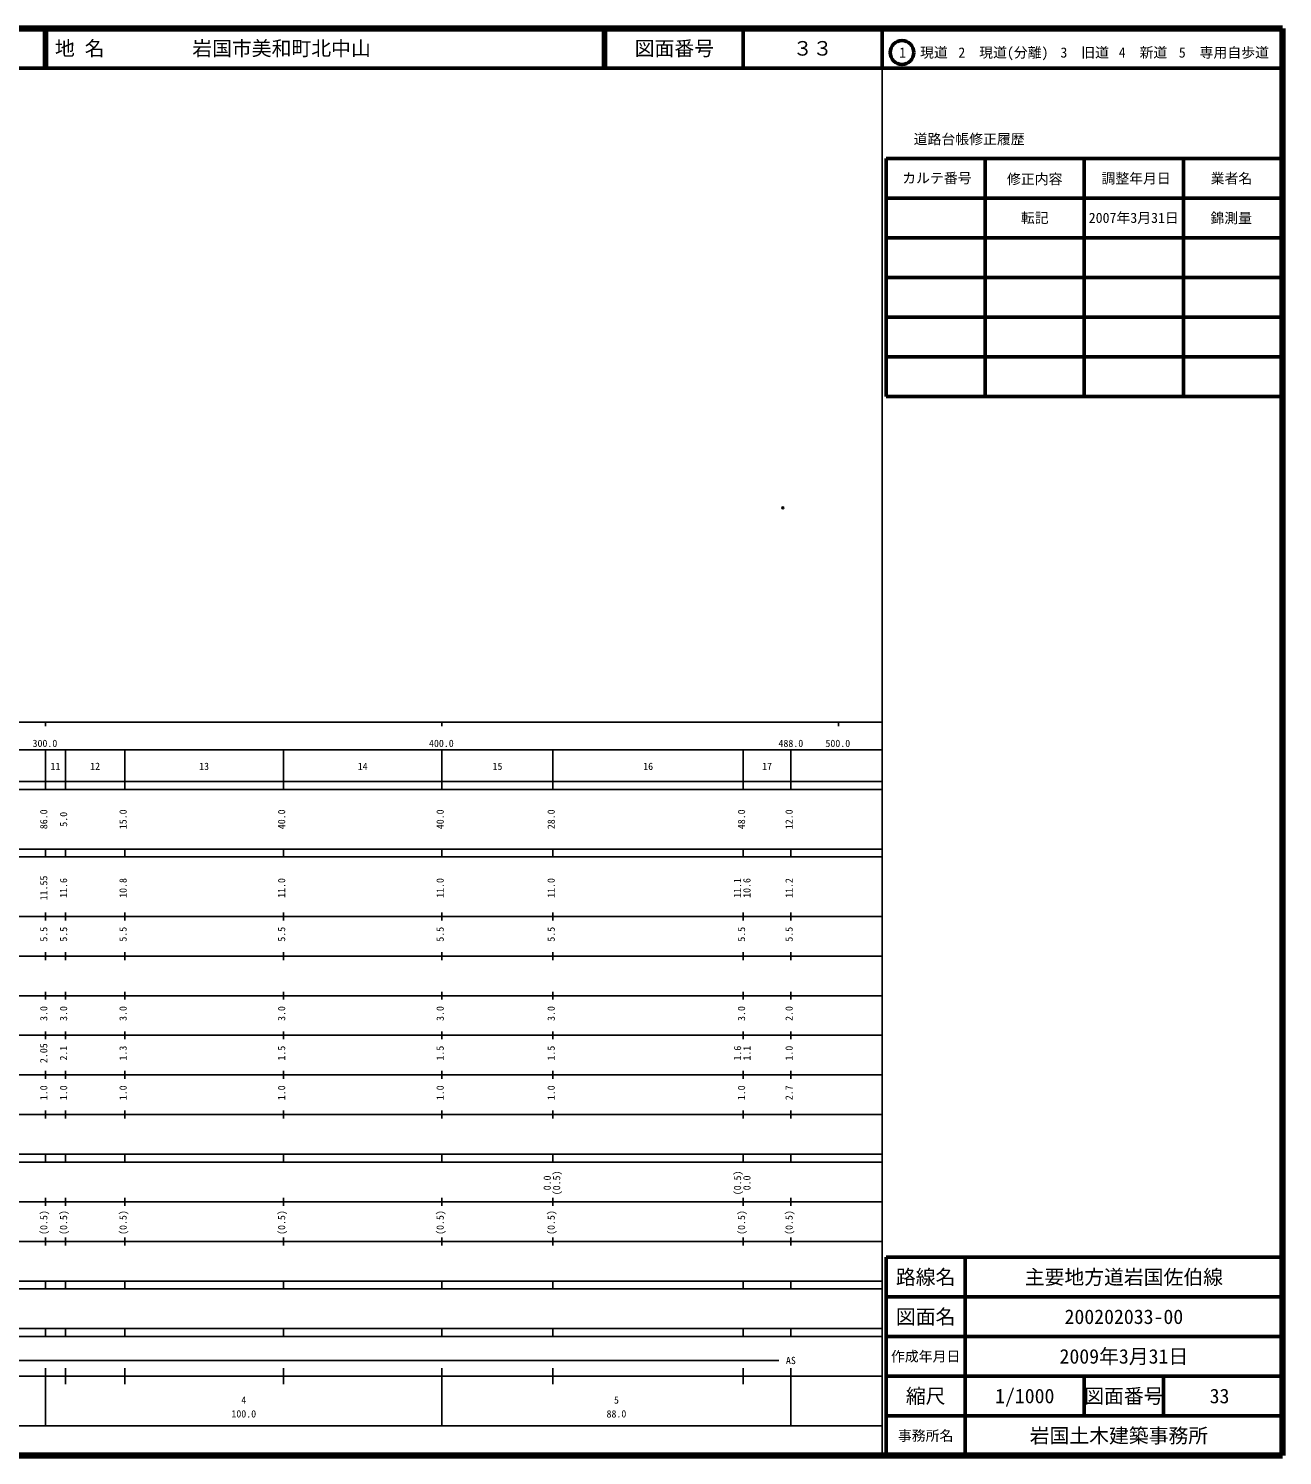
# Model space of a CAD drawing. Units: millimetres on the paper. Extents: x 40 to 680, y 20 to 380.
# Drawn here: x 363.7 to 680, y 20 to 380 of the extents above; entities that cross this region are included whole.
import ezdxf
from ezdxf.enums import TextEntityAlignment as Align

# ---------------------------------------------------------------- set-up
doc = ezdxf.new("R2010")
doc.units = ezdxf.units.MM
doc.header["$PDMODE"] = 32
doc.header["$PDSIZE"] = 0.5
doc.layers.add('M-OTRS', color=6, linetype='Continuous')
doc.layers.add('M-TTL-TXT', color=7, linetype='Continuous')
for name, color, linetype, lineweight in [('M-TTL', 2, 'Continuous', 140), ('M-TTL-BAND', 7, 'Continuous', 25), ('M-TTL-FRAM', 2, 'Continuous', 50), ('M-TTL-LINE', 7, 'Continuous', 50)]:
    doc.layers.add(name, color=color, linetype=linetype, lineweight=lineweight)
doc.styles.add('ＭＳ ゴシック', font='')
doc.styles.get('ＭＳ ゴシック').set_extended_font_data('MS Gothic')

msp = doc.modelspace()

# ---------------------------------------------------------------- linework, layer by layer
at = {"layer": 'M-OTRS'}
msp.add_point((553.958, 259.104), dxfattribs=at)
at = {"layer": 'M-TTL'}
for p, q in [((680, 380), (40, 380)), ((680, 20), (680, 380)), ((40, 20), (680, 20))]:
    msp.add_line(p, q, dxfattribs=at)
at = {"layer": 'M-TTL-BAND'}
for p, q in [((579, 20), (579, 370)), ((40, 205), (579, 205)), ((368, 205), (368, 204)), ((468, 205), (468, 204)), ((568, 205), (568, 204)), ((68, 198), (579, 198)), ((368, 188), (368, 198)), ((373, 188), (373, 198)), ((388, 188), (388, 198)), ((428, 188), (428, 198)), ((468, 188), (468, 198)), ((496, 188), (496, 198)), ((544, 188), (544, 198)), ((556, 188), (556, 198)), ((40, 190), (579, 190)), ((40, 188), (579, 188)), ((40, 173), (579, 173)), ((368, 171), (368, 173)), ((373, 171), (373, 173)), ((388, 171), (388, 173)), ((428, 171), (428, 173)), ((468, 171), (468, 173)), ((496, 171), (496, 173)), ((544, 171), (544, 173)), ((556, 171), (556, 173)), ((40, 171), (579, 171)), ((40, 156), (579, 156)), ((368, 155), (368, 157)), ((373, 155), (373, 157)), ((388, 155), (388, 157)), ((428, 155), (428, 157)), ((468, 155), (468, 157)), ((496, 155), (496, 157)), ((544, 155), (544, 157)), ((556, 155), (556, 157)), ((46, 146), (579, 146)), ((368, 145), (368, 147)), ((373, 145), (373, 147)), ((388, 145), (388, 147)), ((428, 145), (428, 147)), ((468, 145), (468, 147)), ((496, 145), (496, 147)), ((544, 145), (544, 147)), ((556, 145), (556, 147)), ((368, 135), (368, 137)), ((373, 135), (373, 137)), ((388, 135), (388, 137)), ((428, 135), (428, 137)), ((468, 135), (468, 137)), ((496, 135), (496, 137)), ((544, 135), (544, 137)), ((556, 135), (556, 137)), ((52, 136), (579, 136)), ((46, 126), (579, 126)), ((368, 125), (368, 127)), ((373, 125), (373, 127)), ((388, 125), (388, 127)), ((428, 125), (428, 127)), ((468, 125), (468, 127)), ((496, 125), (496, 127)), ((544, 125), (544, 127)), ((556, 125), (556, 127)), ((52, 116), (579, 116)), ((368, 115), (368, 117)), ((373, 115), (373, 117)), ((388, 115), (388, 117)), ((428, 115), (428, 117)), ((468, 115), (468, 117)), ((496, 115), (496, 117)), ((544, 115), (544, 117)), ((556, 115), (556, 117)), ((46, 106), (579, 106)), ((368, 105), (368, 107)), ((373, 105), (373, 107)), ((388, 105), (388, 107)), ((428, 105), (428, 107)), ((468, 105), (468, 107)), ((496, 105), (496, 107)), ((544, 105), (544, 107)), ((556, 105), (556, 107)), ((40, 96), (579, 96)), ((40, 94), (579, 94)), ((368, 94), (368, 96)), ((373, 94), (373, 96)), ((388, 94), (388, 96)), ((428, 94), (428, 96)), ((468, 94), (468, 96)), ((496, 94), (496, 96)), ((544, 94), (544, 96)), ((556, 94), (556, 96)), ((49, 84), (579, 84)), ((368, 83), (368, 85)), ((373, 83), (373, 85)), ((388, 83), (388, 85)), ((428, 83), (428, 85)), ((468, 83), (468, 85)), ((496, 83), (496, 85)), ((544, 83), (544, 85)), ((556, 83), (556, 85)), ((40, 74), (579, 74)), ((368, 73), (368, 75)), ((373, 73), (373, 75)), ((388, 73), (388, 75)), ((428, 73), (428, 75)), ((468, 73), (468, 75)), ((496, 73), (496, 75)), ((544, 73), (544, 75)), ((556, 73), (556, 75)), ((40, 64), (579, 64)), ((40, 62), (579, 62)), ((368, 62), (368, 64)), ((373, 62), (373, 64)), ((388, 62), (388, 64)), ((428, 62), (428, 64)), ((468, 62), (468, 64)), ((496, 62), (496, 64)), ((544, 62), (544, 64)), ((556, 62), (556, 64)), ((40, 52), (579, 52)), ((368, 50), (368, 52)), ((373, 50), (373, 52)), ((388, 50), (388, 52)), ((428, 50), (428, 52)), ((468, 50), (468, 52)), ((496, 50), (496, 52)), ((544, 50), (544, 52)), ((556, 50), (556, 52)), ((40, 50), (579, 50)), ((71, 44), (553, 44)), ((40, 40), (579, 40)), ((368, 27.5), (368, 42)), ((373, 38), (373, 42)), ((388, 38), (388, 42)), ((428, 38), (428, 42)), ((468, 27.5), (468, 42)), ((496, 38), (496, 42)), ((544, 38), (544, 42)), ((556, 27.5), (556, 42)), ((68, 27.5), (579, 27.5))]:
    msp.add_line(p, q, dxfattribs=at)
at = {"layer": 'M-TTL-FRAM'}
for p, q in [((580, 347.197), (580, 287.197)), ((580, 347.197), (680, 347.197)), ((580, 287.197), (680, 287.197)), ((680, 70), (580, 70)), ((580, 70), (580, 20))]:
    msp.add_line(p, q, dxfattribs=at)
at = {"layer": 'M-TTL-LINE'}
for p, q in [((367.75, 380), (367.75, 370)), ((368.25, 380), (368.25, 370)), ((508.747, 380), (508.747, 370)), ((509.247, 380), (509.247, 370)), ((543.997, 380), (543.997, 370)), ((579, 380), (579, 370)), ((40, 370), (680, 370)), ((605, 347.197), (605, 287.197)), ((630, 347.197), (630, 287.197)), ((655, 347.197), (655, 287.197)), ((580, 337.197), (680, 337.197)), ((580, 327.197), (680, 327.197)), ((580, 317.197), (680, 317.197)), ((580, 307.197), (680, 307.197)), ((580, 297.197), (680, 297.197)), ((600, 70), (600, 20)), ((680, 60), (580, 60)), ((680, 50), (580, 50)), ((680, 40), (580, 40)), ((630, 40), (630, 30)), ((650, 40), (650, 30)), ((680, 30), (580, 30))]:
    msp.add_line(p, q, dxfattribs=at)
msp.add_circle((584.031, 373.958), 3, dxfattribs=at)

# ---------------------------------------------------------------- texts
at = {"layer": 'M-TTL-BAND', "style": 'ＭＳ ゴシック'}
for s, p in [('300.0', (367.844, 198.195)), ('400.0', (467.844, 198.195)), ('488.0', (556, 198.195)), ('500.0', (567.844, 198.195)), ('11', (370.5, 192.405)), ('12', (380.5, 192.405)), ('13', (408, 192.405)), ('14', (448, 192.405)), ('15', (482, 192.405)), ('16', (520, 192.405)), ('17', (550, 192.405)), ('AS', (556, 42.5)), ('4', (418, 32.523)), ('5', (512, 32.523)), ('100.0', (418, 29.033)), ('88.0', (512, 29.033))]:
    msp.add_text(s, height=1.833, dxfattribs=at).set_placement(p, align=Align.BOTTOM_CENTER)
for s, p in [('86.0', (369, 180.5)), ('5.0', (374, 180.5)), ('15.0', (389, 180.5)), ('40.0', (429, 180.5)), ('40.0', (469, 180.5)), ('28.0', (497, 180.5)), ('48.0', (545, 180.5)), ('12.0', (557, 180.5)), ('11.55', (369, 163.174)), ('11.6', (374, 163.174)), ('10.8', (389, 163.174)), ('11.0', (429, 163.174)), ('11.0', (469, 163.174)), ('11.0', (497, 163.174)), ('11.1', (544, 163.174)), ('10.6', (546.37, 163.174)), ('11.2', (557, 163.174)), ('5.5', (369, 151.5)), ('5.5', (374, 151.5)), ('5.5', (389, 151.5)), ('5.5', (429, 151.5)), ('5.5', (469, 151.5)), ('5.5', (497, 151.5)), ('5.5', (545, 151.5)), ('5.5', (557, 151.5)), ('3.0', (369, 131.5)), ('3.0', (374, 131.5)), ('3.0', (389, 131.5)), ('3.0', (429, 131.5)), ('3.0', (469, 131.5)), ('3.0', (497, 131.5)), ('3.0', (545, 131.5)), ('2.0', (557, 131.5)), ('2.05', (369, 121.5)), ('2.1', (374, 121.5)), ('1.3', (389, 121.5)), ('1.5', (429, 121.5)), ('1.5', (469, 121.5)), ('1.5', (497, 121.5)), ('1.6', (544, 121.5)), ('1.1', (546.37, 121.5)), ('1.0', (557, 121.5)), ('1.0', (369, 111.5)), ('1.0', (374, 111.5)), ('1.0', (389, 111.5)), ('1.0', (429, 111.5)), ('1.0', (469, 111.5)), ('1.0', (497, 111.5)), ('1.0', (545, 111.5)), ('2.7', (557, 111.5)), ('0.0', (496, 88.764)), ('(0.5)', (498.37, 88.764)), ('(0.5)', (544, 88.764)), ('0.0', (546.37, 88.764)), ('(0.5)', (369, 78.764)), ('(0.5)', (374, 78.764)), ('(0.5)', (389, 78.764)), ('(0.5)', (429, 78.764)), ('(0.5)', (469, 78.764)), ('(0.5)', (497, 78.764)), ('(0.5)', (545, 78.764)), ('(0.5)', (557, 78.764))]:
    msp.add_text(s, height=1.833, rotation=90, dxfattribs=at).set_placement(p, align=Align.BOTTOM_CENTER)
at = {"layer": 'M-TTL-TXT', "style": 'ＭＳ ゴシック'}
for s, p in [('地 名', (370.38, 375)), ('岩国市美和町北中山', (405.024, 375))]:
    msp.add_text(s, height=3.666, dxfattribs=at).set_placement(p, align=Align.MIDDLE_LEFT)
for s, height, p in [('図面番号', 3.666, (526.622, 375)), ('３３', 3.666, (561.497, 375)), ('1\u3000現道', 2.566, (589.448, 373.958)), ('2\u3000現道(分離)', 2.566, (609.619, 373.958)), ('3\u3000旧道', 2.566, (630.121, 373.958)), ('4\u3000新道', 2.566, (644.824, 373.958)), ('5\u3000専用自歩道', 2.566, (665.228, 373.958)), ('道路台帳修正履歴', 2.566, (600.968, 352.113)), ('カルテ番号', 2.566, (592.839, 342.277)), ('修正内容', 2.566, (617.509, 342.023)), ('調整年月日', 2.566, (643.089, 342.197)), ('業者名', 2.566, (667.134, 342.197)), ('転記', 2.566, (617.5, 332.245)), ('2007年3月31日', 2.566, (642.5, 332.245)), ('錦測量', 2.566, (667.077, 332.189)), ('路線名', 3.666, (590, 65)), ('路線名', 3.666, (590, 65)), ('主要地方道岩国佐伯線', 3.666, (640, 65)), ('図面名', 3.666, (590, 55)), ('図面名', 3.666, (590, 55)), ('200202033-00', 3.666, (640, 55)), ('2009年3月31日', 3.666, (640, 45)), ('作成年月日', 2.566, (590, 45)), ('作成年月日', 2.566, (590, 45)), ('縮尺', 3.666, (590, 35)), ('縮尺', 3.666, (590, 35)), ('1/1000', 3.666, (615, 35)), ('図面番号', 3.666, (640, 35)), ('図面番号', 3.666, (640, 35)), ('33', 3.666, (664.125, 35)), ('事務所名', 2.566, (590, 25)), ('事務所名', 2.566, (590, 25)), ('岩国土木建築事務所 ', 3.666, (640, 25))]:
    msp.add_text(s, height=height, dxfattribs=at).set_placement(p, align=Align.MIDDLE_CENTER)

doc.saveas('drawing.dxf')
